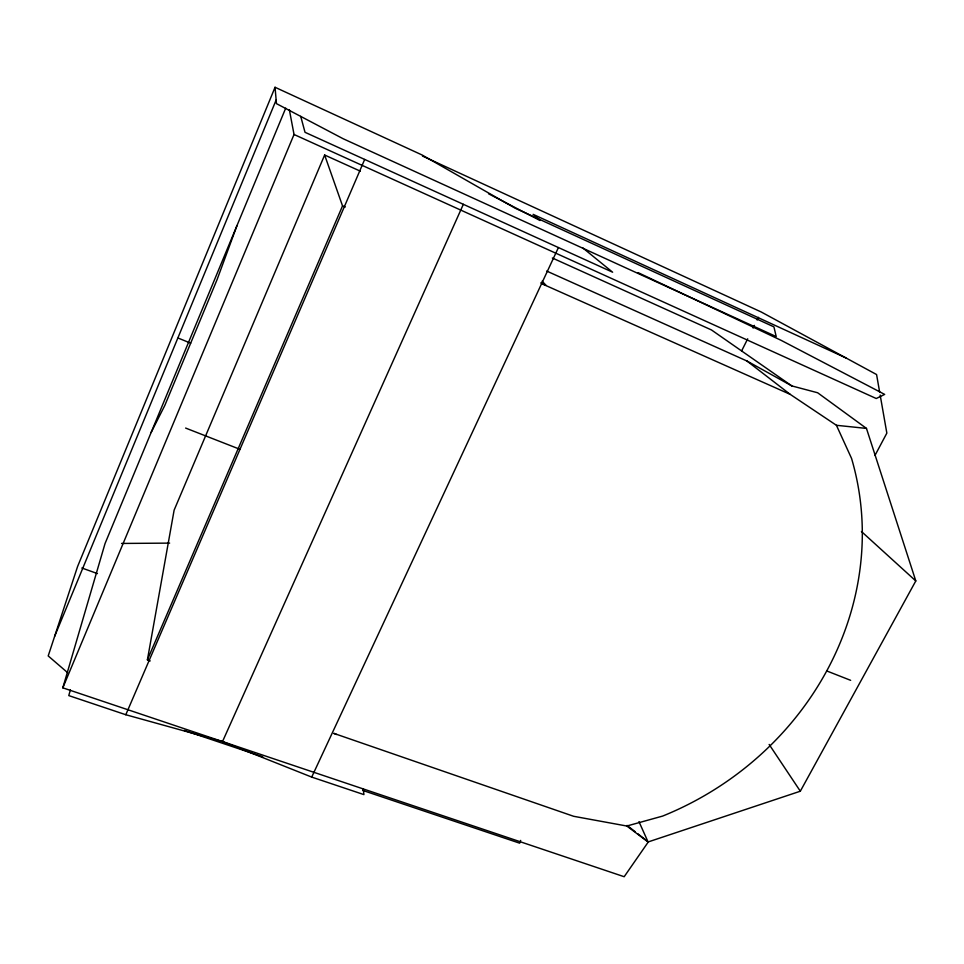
<?xml version="1.0" encoding="UTF-8"?>
<svg xmlns="http://www.w3.org/2000/svg" width="964" height="964" viewBox="0 0 964 964"><rect width="100%" height="100%" fill="white"/><g stroke="black" fill="none" stroke-linecap="round" stroke-linejoin="round"><path stroke-width="1.45" d="M150.215 660.93L147.408 659.822L174.123 510.161L324.639 155.023L360.307 171.158M70.396 689.85L68.781 695.598L125.802 714.734L222.515 741.569L311.709 777.092L363.934 794.613L363.211 788.66M637.686 833.679L648.29 841.958L624.178 876.722L62.817 687.838L105.04 543.563L285.718 108.149M237.011 225.528L217.081 279.608L164.796 405.483L151.131 432.474M520.681 840.403L519.656 843.175L362.669 790.396M275.053 87.278L276.451 103.63L343.112 138.72L776.213 336.569L773.923 326.868L515.306 208.26L422.136 155.011L275.053 87.278L77.602 566.471L48.2 655.93L67.588 672.631M54.623 636.385L276.138 100.027M62.817 687.838L294.032 134.49L289.381 109.872M147.408 659.822L342.533 205.898L324.639 155.023M125.802 714.734L364.681 159.446M222.515 741.569L463.347 204.308M311.709 777.092L558.421 247.555M741.641 350.884L747.703 338.81M753.101 328.073L754.438 325.386M757.138 320.024L758.487 317.337M874.963 455.466L886.844 433.125L880.168 395.047M336.544 734.508L333.761 733.351L573.64 816.291L626.817 826.028L648.073 841.97L800.325 791.215L915.8 580.943L866.467 428.414L817.641 392.758L791.842 385.925L746.943 361.006L546.696 271.065M626.817 826.028L662.617 816.086A305.781 281.44 -27.6 0 0 851.549 458.406L836.427 425.293L790.191 394.36L746.943 361.006M121.56 543.443L169.628 543.118M836.427 425.293L866.467 428.414M184.281 730.423L262.774 756.812M81.856 568.001L97.448 573.592M342.533 205.898L345.329 206.983M541.949 283.79L790.191 394.36M185.618 428.064L239.976 449.32M826.738 670.944L850.646 680.331M178.195 338.087L190.679 343.172M552.348 258.003L711.468 329.953L791.842 385.925M294.032 134.49L876.264 398.518L884.651 394.397L781.129 340.34L638.035 272.607M845.922 357.921L533.152 214.357L540.057 220.154M422.461 156.023L761.186 311.974L876.577 374.538L879.65 392.119M540.732 282.922L546.142 285.428L542.117 281.187M488.543 193.764L540.021 220.503M627.082 825.401L635.324 831.836M582.497 247.676L612.634 272.21L305.022 132.309L300.72 116.355M861.43 531.501L915.8 580.943M769.139 744.437L800.325 791.215M638.963 821.617L648.073 841.97"/></g></svg>
